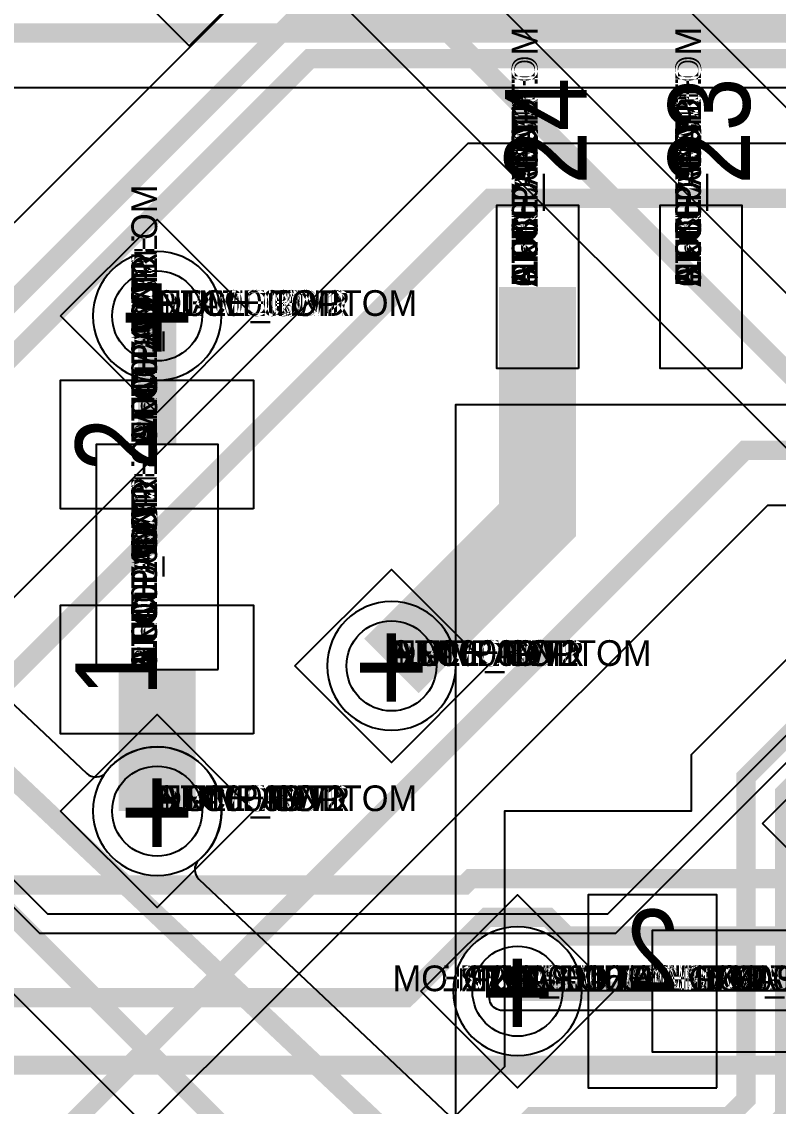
# Model space of a CAD drawing. Extents: x 0 to 323, y 0 to 320.
# Drawn here: x 27.9 to 33.78, y 62.66 to 71.09 of the extents above; entities that cross this region are included whole.
import ezdxf
from ezdxf.enums import TextEntityAlignment as Align

# ---------------------------------------------------------------- set-up
doc = ezdxf.new("R2010")
doc.units = 0
doc.header["$MEASUREMENT"] = 0
doc.layers.get('0').update_dxf_attribs({"linetype": 'CONTINUOUS'})
for name, color, linetype in [('CDN_FIGURES', 7, 'CONTINUOUS'), ('ETCH_BOTTOM', 7, 'CONTINUOUS'), ('ETCH_GND', 3, 'CONTINUOUS'), ('ETCH_INT1', 4, 'CONTINUOUS'), ('ETCH_INT2', 5, 'CONTINUOUS'), ('ETCH_PWR', 6, 'CONTINUOUS'), ('ETCH_TOP', 2, 'CONTINUOUS'), ('MANUFACTURING_NCLEGEND-1-6', 8, 'CONTINUOUS'), ('PACKAGE_GEOMETRY_ASSEMBLY_TOP', 11, 'CONTINUOUS'), ('PACKAGE_GEOMETRY_PIN_NUMBER', 9, 'CONTINUOUS')]:
    doc.layers.add(name, color=color, linetype=linetype)

# ---------------------------------------------------------------- blocks, each defined once
blk = doc.blocks.new('FIGURE_DIAMOND')
at = {"layer": 'CDN_FIGURES'}
blk.add_lwpolyline([(-0.5, 0), (0, 0.5), (0.5, 0), (0, -0.5)], close=True, dxfattribs=at)
blk = doc.blocks.new('PAD_INFO')
for tag in ['SHAPE_TYPE', 'PAD_HEIGHT', 'PAD_LAYER', 'PAD_TYPE', 'PAD_WIDTH']:
    blk.add_attdef(tag, (0, 0), '', height=0.2)
at = {"flags": 2}
blk.add_attdef('CDN_TYPE', (0, 0), '', height=0.2, dxfattribs=at)
blk = doc.blocks.new('DRILL_INFO')
at = {"flags": 2}
blk.add_attdef('CDN_TYPE', (0, 0), '', height=0.2, dxfattribs=at)
for tag in ['FSHAPE', 'FCHAR', 'DRILL_HEIGHT', 'DIAMETER', 'PLATED', 'DRILL_WIDTH']:
    blk.add_attdef(tag, (0, 0), '', height=0.2)
blk = doc.blocks.new('VIA0700X0300')
at = {"layer": 'ETCH_BOTTOM'}
blk.add_circle((0, 0), 0.35, dxfattribs=at)
at = {"layer": 'ETCH_GND'}
blk.add_circle((0, 0), 0.35, dxfattribs=at)
at = {"layer": 'ETCH_INT1'}
blk.add_circle((0, 0), 0.35, dxfattribs=at)
at = {"layer": 'ETCH_INT2'}
blk.add_circle((0, 0), 0.35, dxfattribs=at)
at = {"layer": 'ETCH_PWR'}
blk.add_circle((0, 0), 0.35, dxfattribs=at)
at = {"layer": 'ETCH_TOP'}
blk.add_circle((0, 0), 0.35, dxfattribs=at)
ref = blk.add_blockref('PAD_INFO', (0, 0))
ref.add_attrib('PAD_LAYER', 'ETCH_TOP', (0, 0), dxfattribs={"height": 0.2})
ref.add_attrib('SHAPE_TYPE', 'NULL', (0, 0), dxfattribs={"height": 0.2})
ref.add_attrib('PAD_TYPE', 'ANTIPAD', (0, 0), dxfattribs={"height": 0.2})
ref.add_attrib('PAD_WIDTH', '0.000000', (0, 0), dxfattribs={"height": 0.2})
ref.add_attrib('PAD_HEIGHT', '0.000000', (0, 0), dxfattribs={"height": 0.2})
ref = blk.add_blockref('PAD_INFO', (0, 0))
ref.add_attrib('PAD_LAYER', 'ETCH_GND', (0, 0), dxfattribs={"height": 0.2})
ref.add_attrib('SHAPE_TYPE', 'NULL', (0, 0), dxfattribs={"height": 0.2})
ref.add_attrib('PAD_TYPE', 'ANTIPAD', (0, 0), dxfattribs={"height": 0.2})
ref.add_attrib('PAD_WIDTH', '0.000000', (0, 0), dxfattribs={"height": 0.2})
ref.add_attrib('PAD_HEIGHT', '0.000000', (0, 0), dxfattribs={"height": 0.2})
ref = blk.add_blockref('PAD_INFO', (0, 0))
ref.add_attrib('PAD_LAYER', 'ETCH_INT1', (0, 0), dxfattribs={"height": 0.2})
ref.add_attrib('SHAPE_TYPE', 'NULL', (0, 0), dxfattribs={"height": 0.2})
ref.add_attrib('PAD_TYPE', 'ANTIPAD', (0, 0), dxfattribs={"height": 0.2})
ref.add_attrib('PAD_WIDTH', '0.000000', (0, 0), dxfattribs={"height": 0.2})
ref.add_attrib('PAD_HEIGHT', '0.000000', (0, 0), dxfattribs={"height": 0.2})
ref = blk.add_blockref('PAD_INFO', (0, 0))
ref.add_attrib('PAD_LAYER', 'ETCH_INT2', (0, 0), dxfattribs={"height": 0.2})
ref.add_attrib('SHAPE_TYPE', 'NULL', (0, 0), dxfattribs={"height": 0.2})
ref.add_attrib('PAD_TYPE', 'ANTIPAD', (0, 0), dxfattribs={"height": 0.2})
ref.add_attrib('PAD_WIDTH', '0.000000', (0, 0), dxfattribs={"height": 0.2})
ref.add_attrib('PAD_HEIGHT', '0.000000', (0, 0), dxfattribs={"height": 0.2})
ref = blk.add_blockref('PAD_INFO', (0, 0))
ref.add_attrib('PAD_LAYER', 'ETCH_PWR', (0, 0), dxfattribs={"height": 0.2})
ref.add_attrib('SHAPE_TYPE', 'NULL', (0, 0), dxfattribs={"height": 0.2})
ref.add_attrib('PAD_TYPE', 'ANTIPAD', (0, 0), dxfattribs={"height": 0.2})
ref.add_attrib('PAD_WIDTH', '0.000000', (0, 0), dxfattribs={"height": 0.2})
ref.add_attrib('PAD_HEIGHT', '0.000000', (0, 0), dxfattribs={"height": 0.2})
ref = blk.add_blockref('PAD_INFO', (0, 0))
ref.add_attrib('PAD_LAYER', 'ETCH_BOTTOM', (0, 0), dxfattribs={"height": 0.2})
ref.add_attrib('SHAPE_TYPE', 'NULL', (0, 0), dxfattribs={"height": 0.2})
ref.add_attrib('PAD_TYPE', 'ANTIPAD', (0, 0), dxfattribs={"height": 0.2})
ref.add_attrib('PAD_WIDTH', '0.000000', (0, 0), dxfattribs={"height": 0.2})
ref.add_attrib('PAD_HEIGHT', '0.000000', (0, 0), dxfattribs={"height": 0.2})
ref = blk.add_blockref('PAD_INFO', (0, 0))
ref.add_attrib('PAD_LAYER', 'ETCH_TOP', (0, 0), dxfattribs={"height": 0.2})
ref.add_attrib('SHAPE_TYPE', 'NULL', (0, 0), dxfattribs={"height": 0.2})
ref.add_attrib('PAD_TYPE', 'THERMAL', (0, 0), dxfattribs={"height": 0.2})
ref.add_attrib('PAD_WIDTH', '0.000000', (0, 0), dxfattribs={"height": 0.2})
ref.add_attrib('PAD_HEIGHT', '0.000000', (0, 0), dxfattribs={"height": 0.2})
ref = blk.add_blockref('PAD_INFO', (0, 0))
ref.add_attrib('PAD_LAYER', 'ETCH_GND', (0, 0), dxfattribs={"height": 0.2})
ref.add_attrib('SHAPE_TYPE', 'NULL', (0, 0), dxfattribs={"height": 0.2})
ref.add_attrib('PAD_TYPE', 'THERMAL', (0, 0), dxfattribs={"height": 0.2})
ref.add_attrib('PAD_WIDTH', '0.000000', (0, 0), dxfattribs={"height": 0.2})
ref.add_attrib('PAD_HEIGHT', '0.000000', (0, 0), dxfattribs={"height": 0.2})
ref = blk.add_blockref('PAD_INFO', (0, 0))
ref.add_attrib('PAD_LAYER', 'ETCH_INT1', (0, 0), dxfattribs={"height": 0.2})
ref.add_attrib('SHAPE_TYPE', 'NULL', (0, 0), dxfattribs={"height": 0.2})
ref.add_attrib('PAD_TYPE', 'THERMAL', (0, 0), dxfattribs={"height": 0.2})
ref.add_attrib('PAD_WIDTH', '0.000000', (0, 0), dxfattribs={"height": 0.2})
ref.add_attrib('PAD_HEIGHT', '0.000000', (0, 0), dxfattribs={"height": 0.2})
ref = blk.add_blockref('PAD_INFO', (0, 0))
ref.add_attrib('PAD_LAYER', 'ETCH_INT2', (0, 0), dxfattribs={"height": 0.2})
ref.add_attrib('SHAPE_TYPE', 'NULL', (0, 0), dxfattribs={"height": 0.2})
ref.add_attrib('PAD_TYPE', 'THERMAL', (0, 0), dxfattribs={"height": 0.2})
ref.add_attrib('PAD_WIDTH', '0.000000', (0, 0), dxfattribs={"height": 0.2})
ref.add_attrib('PAD_HEIGHT', '0.000000', (0, 0), dxfattribs={"height": 0.2})
ref = blk.add_blockref('PAD_INFO', (0, 0))
ref.add_attrib('PAD_LAYER', 'ETCH_PWR', (0, 0), dxfattribs={"height": 0.2})
ref.add_attrib('SHAPE_TYPE', 'NULL', (0, 0), dxfattribs={"height": 0.2})
ref.add_attrib('PAD_TYPE', 'THERMAL', (0, 0), dxfattribs={"height": 0.2})
ref.add_attrib('PAD_WIDTH', '0.000000', (0, 0), dxfattribs={"height": 0.2})
ref.add_attrib('PAD_HEIGHT', '0.000000', (0, 0), dxfattribs={"height": 0.2})
ref = blk.add_blockref('PAD_INFO', (0, 0))
ref.add_attrib('PAD_LAYER', 'ETCH_BOTTOM', (0, 0), dxfattribs={"height": 0.2})
ref.add_attrib('SHAPE_TYPE', 'NULL', (0, 0), dxfattribs={"height": 0.2})
ref.add_attrib('PAD_TYPE', 'THERMAL', (0, 0), dxfattribs={"height": 0.2})
ref.add_attrib('PAD_WIDTH', '0.000000', (0, 0), dxfattribs={"height": 0.2})
ref.add_attrib('PAD_HEIGHT', '0.000000', (0, 0), dxfattribs={"height": 0.2})
ref = blk.add_blockref('PAD_INFO', (0, 0))
ref.add_attrib('PAD_LAYER', 'ETCH_TOP', (0, 0), dxfattribs={"height": 0.2})
ref.add_attrib('SHAPE_TYPE', 'CIRCLE', (0, 0), dxfattribs={"height": 0.2})
ref.add_attrib('PAD_TYPE', 'REGULAR', (0, 0), dxfattribs={"height": 0.2})
ref.add_attrib('PAD_WIDTH', '0.700000', (0, 0), dxfattribs={"height": 0.2})
ref.add_attrib('PAD_HEIGHT', '0.700000', (0, 0), dxfattribs={"height": 0.2})
ref = blk.add_blockref('PAD_INFO', (0, 0))
ref.add_attrib('PAD_LAYER', 'ETCH_GND', (0, 0), dxfattribs={"height": 0.2})
ref.add_attrib('SHAPE_TYPE', 'CIRCLE', (0, 0), dxfattribs={"height": 0.2})
ref.add_attrib('PAD_TYPE', 'REGULAR', (0, 0), dxfattribs={"height": 0.2})
ref.add_attrib('PAD_WIDTH', '0.700000', (0, 0), dxfattribs={"height": 0.2})
ref.add_attrib('PAD_HEIGHT', '0.700000', (0, 0), dxfattribs={"height": 0.2})
ref = blk.add_blockref('PAD_INFO', (0, 0))
ref.add_attrib('PAD_LAYER', 'ETCH_INT1', (0, 0), dxfattribs={"height": 0.2})
ref.add_attrib('SHAPE_TYPE', 'CIRCLE', (0, 0), dxfattribs={"height": 0.2})
ref.add_attrib('PAD_TYPE', 'REGULAR', (0, 0), dxfattribs={"height": 0.2})
ref.add_attrib('PAD_WIDTH', '0.700000', (0, 0), dxfattribs={"height": 0.2})
ref.add_attrib('PAD_HEIGHT', '0.700000', (0, 0), dxfattribs={"height": 0.2})
ref = blk.add_blockref('PAD_INFO', (0, 0))
ref.add_attrib('PAD_LAYER', 'ETCH_INT2', (0, 0), dxfattribs={"height": 0.2})
ref.add_attrib('SHAPE_TYPE', 'CIRCLE', (0, 0), dxfattribs={"height": 0.2})
ref.add_attrib('PAD_TYPE', 'REGULAR', (0, 0), dxfattribs={"height": 0.2})
ref.add_attrib('PAD_WIDTH', '0.700000', (0, 0), dxfattribs={"height": 0.2})
ref.add_attrib('PAD_HEIGHT', '0.700000', (0, 0), dxfattribs={"height": 0.2})
ref = blk.add_blockref('PAD_INFO', (0, 0))
ref.add_attrib('PAD_LAYER', 'ETCH_PWR', (0, 0), dxfattribs={"height": 0.2})
ref.add_attrib('SHAPE_TYPE', 'CIRCLE', (0, 0), dxfattribs={"height": 0.2})
ref.add_attrib('PAD_TYPE', 'REGULAR', (0, 0), dxfattribs={"height": 0.2})
ref.add_attrib('PAD_WIDTH', '0.700000', (0, 0), dxfattribs={"height": 0.2})
ref.add_attrib('PAD_HEIGHT', '0.700000', (0, 0), dxfattribs={"height": 0.2})
ref = blk.add_blockref('PAD_INFO', (0, 0))
ref.add_attrib('PAD_LAYER', 'ETCH_BOTTOM', (0, 0), dxfattribs={"height": 0.2})
ref.add_attrib('SHAPE_TYPE', 'CIRCLE', (0, 0), dxfattribs={"height": 0.2})
ref.add_attrib('PAD_TYPE', 'REGULAR', (0, 0), dxfattribs={"height": 0.2})
ref.add_attrib('PAD_WIDTH', '0.700000', (0, 0), dxfattribs={"height": 0.2})
ref.add_attrib('PAD_HEIGHT', '0.700000', (0, 0), dxfattribs={"height": 0.2})
ref = blk.add_blockref('DRILL_INFO', (0, 0))
ref.add_attrib('DIAMETER', '0.300000', (0, 0), dxfattribs={"height": 0.2})
ref.add_attrib('PLATED', 'PLATED', (0, 0), dxfattribs={"height": 0.2})
ref.add_attrib('FSHAPE', 'DIAMOND', (0, 0), dxfattribs={"height": 0.2})
ref.add_attrib('FCHAR', '+', (0, 0), dxfattribs={"height": 0.2})
ref.add_attrib('DRILL_WIDTH', '1.500000', (0, 0), dxfattribs={"height": 0.2})
ref.add_attrib('DRILL_HEIGHT', '1.500000', (0, 0), dxfattribs={"height": 0.2})
for tag in ['CDN_TYPE', 'PIN']:
    blk.add_attdef(tag, (0, 0), '', height=0.2)
at = {"flags": 2}
for tag in ['PSTKNAME', 'BBV']:
    blk.add_attdef(tag, (0, 0), '', height=0.2, dxfattribs=at)
blk = doc.blocks.new('SMD50_25')
at = {"layer": 'ETCH_TOP'}
blk.add_lwpolyline([(-0.635, -0.3175), (-0.635, 0.3175), (0.635, 0.3175), (0.635, -0.3175)], close=True, dxfattribs=at)
ref = blk.add_blockref('PAD_INFO', (0, 0))
ref.add_attrib('PAD_LAYER', 'ETCH_TOP', (0, 0), dxfattribs={"height": 0.2})
ref.add_attrib('SHAPE_TYPE', 'NULL', (0, 0), dxfattribs={"height": 0.2})
ref.add_attrib('PAD_TYPE', 'ANTIPAD', (0, 0), dxfattribs={"height": 0.2})
ref.add_attrib('PAD_WIDTH', '0.000000', (0, 0), dxfattribs={"height": 0.2})
ref.add_attrib('PAD_HEIGHT', '0.000000', (0, 0), dxfattribs={"height": 0.2})
ref = blk.add_blockref('PAD_INFO', (0, 0))
ref.add_attrib('PAD_LAYER', 'ETCH_GND', (0, 0), dxfattribs={"height": 0.2})
ref.add_attrib('SHAPE_TYPE', 'NULL', (0, 0), dxfattribs={"height": 0.2})
ref.add_attrib('PAD_TYPE', 'ANTIPAD', (0, 0), dxfattribs={"height": 0.2})
ref.add_attrib('PAD_WIDTH', '0.000000', (0, 0), dxfattribs={"height": 0.2})
ref.add_attrib('PAD_HEIGHT', '0.000000', (0, 0), dxfattribs={"height": 0.2})
ref = blk.add_blockref('PAD_INFO', (0, 0))
ref.add_attrib('PAD_LAYER', 'ETCH_INT1', (0, 0), dxfattribs={"height": 0.2})
ref.add_attrib('SHAPE_TYPE', 'NULL', (0, 0), dxfattribs={"height": 0.2})
ref.add_attrib('PAD_TYPE', 'ANTIPAD', (0, 0), dxfattribs={"height": 0.2})
ref.add_attrib('PAD_WIDTH', '0.000000', (0, 0), dxfattribs={"height": 0.2})
ref.add_attrib('PAD_HEIGHT', '0.000000', (0, 0), dxfattribs={"height": 0.2})
ref = blk.add_blockref('PAD_INFO', (0, 0))
ref.add_attrib('PAD_LAYER', 'ETCH_INT2', (0, 0), dxfattribs={"height": 0.2})
ref.add_attrib('SHAPE_TYPE', 'NULL', (0, 0), dxfattribs={"height": 0.2})
ref.add_attrib('PAD_TYPE', 'ANTIPAD', (0, 0), dxfattribs={"height": 0.2})
ref.add_attrib('PAD_WIDTH', '0.000000', (0, 0), dxfattribs={"height": 0.2})
ref.add_attrib('PAD_HEIGHT', '0.000000', (0, 0), dxfattribs={"height": 0.2})
ref = blk.add_blockref('PAD_INFO', (0, 0))
ref.add_attrib('PAD_LAYER', 'ETCH_PWR', (0, 0), dxfattribs={"height": 0.2})
ref.add_attrib('SHAPE_TYPE', 'NULL', (0, 0), dxfattribs={"height": 0.2})
ref.add_attrib('PAD_TYPE', 'ANTIPAD', (0, 0), dxfattribs={"height": 0.2})
ref.add_attrib('PAD_WIDTH', '0.000000', (0, 0), dxfattribs={"height": 0.2})
ref.add_attrib('PAD_HEIGHT', '0.000000', (0, 0), dxfattribs={"height": 0.2})
ref = blk.add_blockref('PAD_INFO', (0, 0))
ref.add_attrib('PAD_LAYER', 'ETCH_BOTTOM', (0, 0), dxfattribs={"height": 0.2})
ref.add_attrib('SHAPE_TYPE', 'NULL', (0, 0), dxfattribs={"height": 0.2})
ref.add_attrib('PAD_TYPE', 'ANTIPAD', (0, 0), dxfattribs={"height": 0.2})
ref.add_attrib('PAD_WIDTH', '0.000000', (0, 0), dxfattribs={"height": 0.2})
ref.add_attrib('PAD_HEIGHT', '0.000000', (0, 0), dxfattribs={"height": 0.2})
ref = blk.add_blockref('PAD_INFO', (0, 0))
ref.add_attrib('PAD_LAYER', 'ETCH_TOP', (0, 0), dxfattribs={"height": 0.2})
ref.add_attrib('SHAPE_TYPE', 'NULL', (0, 0), dxfattribs={"height": 0.2})
ref.add_attrib('PAD_TYPE', 'THERMAL', (0, 0), dxfattribs={"height": 0.2})
ref.add_attrib('PAD_WIDTH', '0.000000', (0, 0), dxfattribs={"height": 0.2})
ref.add_attrib('PAD_HEIGHT', '0.000000', (0, 0), dxfattribs={"height": 0.2})
ref = blk.add_blockref('PAD_INFO', (0, 0))
ref.add_attrib('PAD_LAYER', 'ETCH_GND', (0, 0), dxfattribs={"height": 0.2})
ref.add_attrib('SHAPE_TYPE', 'NULL', (0, 0), dxfattribs={"height": 0.2})
ref.add_attrib('PAD_TYPE', 'THERMAL', (0, 0), dxfattribs={"height": 0.2})
ref.add_attrib('PAD_WIDTH', '0.000000', (0, 0), dxfattribs={"height": 0.2})
ref.add_attrib('PAD_HEIGHT', '0.000000', (0, 0), dxfattribs={"height": 0.2})
ref = blk.add_blockref('PAD_INFO', (0, 0))
ref.add_attrib('PAD_LAYER', 'ETCH_INT1', (0, 0), dxfattribs={"height": 0.2})
ref.add_attrib('SHAPE_TYPE', 'NULL', (0, 0), dxfattribs={"height": 0.2})
ref.add_attrib('PAD_TYPE', 'THERMAL', (0, 0), dxfattribs={"height": 0.2})
ref.add_attrib('PAD_WIDTH', '0.000000', (0, 0), dxfattribs={"height": 0.2})
ref.add_attrib('PAD_HEIGHT', '0.000000', (0, 0), dxfattribs={"height": 0.2})
ref = blk.add_blockref('PAD_INFO', (0, 0))
ref.add_attrib('PAD_LAYER', 'ETCH_INT2', (0, 0), dxfattribs={"height": 0.2})
ref.add_attrib('SHAPE_TYPE', 'NULL', (0, 0), dxfattribs={"height": 0.2})
ref.add_attrib('PAD_TYPE', 'THERMAL', (0, 0), dxfattribs={"height": 0.2})
ref.add_attrib('PAD_WIDTH', '0.000000', (0, 0), dxfattribs={"height": 0.2})
ref.add_attrib('PAD_HEIGHT', '0.000000', (0, 0), dxfattribs={"height": 0.2})
ref = blk.add_blockref('PAD_INFO', (0, 0))
ref.add_attrib('PAD_LAYER', 'ETCH_PWR', (0, 0), dxfattribs={"height": 0.2})
ref.add_attrib('SHAPE_TYPE', 'NULL', (0, 0), dxfattribs={"height": 0.2})
ref.add_attrib('PAD_TYPE', 'THERMAL', (0, 0), dxfattribs={"height": 0.2})
ref.add_attrib('PAD_WIDTH', '0.000000', (0, 0), dxfattribs={"height": 0.2})
ref.add_attrib('PAD_HEIGHT', '0.000000', (0, 0), dxfattribs={"height": 0.2})
ref = blk.add_blockref('PAD_INFO', (0, 0))
ref.add_attrib('PAD_LAYER', 'ETCH_BOTTOM', (0, 0), dxfattribs={"height": 0.2})
ref.add_attrib('SHAPE_TYPE', 'NULL', (0, 0), dxfattribs={"height": 0.2})
ref.add_attrib('PAD_TYPE', 'THERMAL', (0, 0), dxfattribs={"height": 0.2})
ref.add_attrib('PAD_WIDTH', '0.000000', (0, 0), dxfattribs={"height": 0.2})
ref.add_attrib('PAD_HEIGHT', '0.000000', (0, 0), dxfattribs={"height": 0.2})
ref = blk.add_blockref('PAD_INFO', (0, 0))
ref.add_attrib('PAD_LAYER', 'ETCH_TOP', (0, 0), dxfattribs={"height": 0.2})
ref.add_attrib('SHAPE_TYPE', 'RECTANGLE', (0, 0), dxfattribs={"height": 0.2})
ref.add_attrib('PAD_TYPE', 'REGULAR', (0, 0), dxfattribs={"height": 0.2})
ref.add_attrib('PAD_WIDTH', '1.270000', (0, 0), dxfattribs={"height": 0.2})
ref.add_attrib('PAD_HEIGHT', '0.635000', (0, 0), dxfattribs={"height": 0.2})
ref = blk.add_blockref('PAD_INFO', (0, 0))
ref.add_attrib('PAD_LAYER', 'ETCH_GND', (0, 0), dxfattribs={"height": 0.2})
ref.add_attrib('SHAPE_TYPE', 'NULL', (0, 0), dxfattribs={"height": 0.2})
ref.add_attrib('PAD_TYPE', 'REGULAR', (0, 0), dxfattribs={"height": 0.2})
ref.add_attrib('PAD_WIDTH', '0.000000', (0, 0), dxfattribs={"height": 0.2})
ref.add_attrib('PAD_HEIGHT', '0.000000', (0, 0), dxfattribs={"height": 0.2})
ref = blk.add_blockref('PAD_INFO', (0, 0))
ref.add_attrib('PAD_LAYER', 'ETCH_INT1', (0, 0), dxfattribs={"height": 0.2})
ref.add_attrib('SHAPE_TYPE', 'NULL', (0, 0), dxfattribs={"height": 0.2})
ref.add_attrib('PAD_TYPE', 'REGULAR', (0, 0), dxfattribs={"height": 0.2})
ref.add_attrib('PAD_WIDTH', '0.000000', (0, 0), dxfattribs={"height": 0.2})
ref.add_attrib('PAD_HEIGHT', '0.000000', (0, 0), dxfattribs={"height": 0.2})
ref = blk.add_blockref('PAD_INFO', (0, 0))
ref.add_attrib('PAD_LAYER', 'ETCH_INT2', (0, 0), dxfattribs={"height": 0.2})
ref.add_attrib('SHAPE_TYPE', 'NULL', (0, 0), dxfattribs={"height": 0.2})
ref.add_attrib('PAD_TYPE', 'REGULAR', (0, 0), dxfattribs={"height": 0.2})
ref.add_attrib('PAD_WIDTH', '0.000000', (0, 0), dxfattribs={"height": 0.2})
ref.add_attrib('PAD_HEIGHT', '0.000000', (0, 0), dxfattribs={"height": 0.2})
ref = blk.add_blockref('PAD_INFO', (0, 0))
ref.add_attrib('PAD_LAYER', 'ETCH_PWR', (0, 0), dxfattribs={"height": 0.2})
ref.add_attrib('SHAPE_TYPE', 'NULL', (0, 0), dxfattribs={"height": 0.2})
ref.add_attrib('PAD_TYPE', 'REGULAR', (0, 0), dxfattribs={"height": 0.2})
ref.add_attrib('PAD_WIDTH', '0.000000', (0, 0), dxfattribs={"height": 0.2})
ref.add_attrib('PAD_HEIGHT', '0.000000', (0, 0), dxfattribs={"height": 0.2})
ref = blk.add_blockref('PAD_INFO', (0, 0))
ref.add_attrib('PAD_LAYER', 'ETCH_BOTTOM', (0, 0), dxfattribs={"height": 0.2})
ref.add_attrib('SHAPE_TYPE', 'NULL', (0, 0), dxfattribs={"height": 0.2})
ref.add_attrib('PAD_TYPE', 'REGULAR', (0, 0), dxfattribs={"height": 0.2})
ref.add_attrib('PAD_WIDTH', '0.000000', (0, 0), dxfattribs={"height": 0.2})
ref.add_attrib('PAD_HEIGHT', '0.000000', (0, 0), dxfattribs={"height": 0.2})
ref = blk.add_blockref('DRILL_INFO', (0, 0))
ref.add_attrib('DIAMETER', '0.000000', (0, 0), dxfattribs={"height": 0.2})
ref.add_attrib('PLATED', 'NON_PLATED', (0, 0), dxfattribs={"height": 0.2})
ref.add_attrib('FSHAPE', 'NULL', (0, 0), dxfattribs={"height": 0.2})
ref.add_attrib('DRILL_WIDTH', '0.000000', (0, 0), dxfattribs={"height": 0.2})
ref.add_attrib('DRILL_HEIGHT', '0.000000', (0, 0), dxfattribs={"height": 0.2})
for tag in ['CDN_TYPE', 'PIN']:
    blk.add_attdef(tag, (0, 0), '', height=0.2)
at = {"flags": 2}
for tag in ['PSTKNAME', 'BBV']:
    blk.add_attdef(tag, (0, 0), '', height=0.2, dxfattribs=at)
blk = doc.blocks.new('SOIC24W')
at = {"layer": 'PACKAGE_GEOMETRY_ASSEMBLY_TOP'}
blk.add_lwpolyline([(-3.8354, -7.62), (-3.8354, 7.62), (3.7846, 7.62), (3.7846, -7.62)], close=True, dxfattribs=at)
at = {"layer": 'ETCH_TOP'}
for p in [(4.699, 6.985), (4.699, 5.715)]:
    blk.add_blockref('SMD50_25', p, dxfattribs=at)
at = {"flags": 2}
for tag in ['SYMBOL_TYPE', 'CDN_TYPE', 'REFDES']:
    blk.add_attdef(tag, (0, 0), '', height=0.2, dxfattribs=at)
blk = doc.blocks.new('RC1000X1500TS')
at = {"layer": 'ETCH_TOP'}
blk.add_lwpolyline([(-0.5, -0.75), (-0.5, 0.75), (0.5, 0.75), (0.5, -0.75)], close=True, dxfattribs=at)
ref = blk.add_blockref('PAD_INFO', (0, 0))
ref.add_attrib('PAD_LAYER', 'ETCH_TOP', (0, 0), dxfattribs={"height": 0.2})
ref.add_attrib('SHAPE_TYPE', 'NULL', (0, 0), dxfattribs={"height": 0.2})
ref.add_attrib('PAD_TYPE', 'ANTIPAD', (0, 0), dxfattribs={"height": 0.2})
ref.add_attrib('PAD_WIDTH', '0.000000', (0, 0), dxfattribs={"height": 0.2})
ref.add_attrib('PAD_HEIGHT', '0.000000', (0, 0), dxfattribs={"height": 0.2})
ref = blk.add_blockref('PAD_INFO', (0, 0))
ref.add_attrib('PAD_LAYER', 'ETCH_GND', (0, 0), dxfattribs={"height": 0.2})
ref.add_attrib('SHAPE_TYPE', 'NULL', (0, 0), dxfattribs={"height": 0.2})
ref.add_attrib('PAD_TYPE', 'ANTIPAD', (0, 0), dxfattribs={"height": 0.2})
ref.add_attrib('PAD_WIDTH', '0.000000', (0, 0), dxfattribs={"height": 0.2})
ref.add_attrib('PAD_HEIGHT', '0.000000', (0, 0), dxfattribs={"height": 0.2})
ref = blk.add_blockref('PAD_INFO', (0, 0))
ref.add_attrib('PAD_LAYER', 'ETCH_INT1', (0, 0), dxfattribs={"height": 0.2})
ref.add_attrib('SHAPE_TYPE', 'NULL', (0, 0), dxfattribs={"height": 0.2})
ref.add_attrib('PAD_TYPE', 'ANTIPAD', (0, 0), dxfattribs={"height": 0.2})
ref.add_attrib('PAD_WIDTH', '0.000000', (0, 0), dxfattribs={"height": 0.2})
ref.add_attrib('PAD_HEIGHT', '0.000000', (0, 0), dxfattribs={"height": 0.2})
ref = blk.add_blockref('PAD_INFO', (0, 0))
ref.add_attrib('PAD_LAYER', 'ETCH_INT2', (0, 0), dxfattribs={"height": 0.2})
ref.add_attrib('SHAPE_TYPE', 'NULL', (0, 0), dxfattribs={"height": 0.2})
ref.add_attrib('PAD_TYPE', 'ANTIPAD', (0, 0), dxfattribs={"height": 0.2})
ref.add_attrib('PAD_WIDTH', '0.000000', (0, 0), dxfattribs={"height": 0.2})
ref.add_attrib('PAD_HEIGHT', '0.000000', (0, 0), dxfattribs={"height": 0.2})
ref = blk.add_blockref('PAD_INFO', (0, 0))
ref.add_attrib('PAD_LAYER', 'ETCH_PWR', (0, 0), dxfattribs={"height": 0.2})
ref.add_attrib('SHAPE_TYPE', 'NULL', (0, 0), dxfattribs={"height": 0.2})
ref.add_attrib('PAD_TYPE', 'ANTIPAD', (0, 0), dxfattribs={"height": 0.2})
ref.add_attrib('PAD_WIDTH', '0.000000', (0, 0), dxfattribs={"height": 0.2})
ref.add_attrib('PAD_HEIGHT', '0.000000', (0, 0), dxfattribs={"height": 0.2})
ref = blk.add_blockref('PAD_INFO', (0, 0))
ref.add_attrib('PAD_LAYER', 'ETCH_BOTTOM', (0, 0), dxfattribs={"height": 0.2})
ref.add_attrib('SHAPE_TYPE', 'NULL', (0, 0), dxfattribs={"height": 0.2})
ref.add_attrib('PAD_TYPE', 'ANTIPAD', (0, 0), dxfattribs={"height": 0.2})
ref.add_attrib('PAD_WIDTH', '0.000000', (0, 0), dxfattribs={"height": 0.2})
ref.add_attrib('PAD_HEIGHT', '0.000000', (0, 0), dxfattribs={"height": 0.2})
ref = blk.add_blockref('PAD_INFO', (0, 0))
ref.add_attrib('PAD_LAYER', 'ETCH_TOP', (0, 0), dxfattribs={"height": 0.2})
ref.add_attrib('SHAPE_TYPE', 'NULL', (0, 0), dxfattribs={"height": 0.2})
ref.add_attrib('PAD_TYPE', 'THERMAL', (0, 0), dxfattribs={"height": 0.2})
ref.add_attrib('PAD_WIDTH', '0.000000', (0, 0), dxfattribs={"height": 0.2})
ref.add_attrib('PAD_HEIGHT', '0.000000', (0, 0), dxfattribs={"height": 0.2})
ref = blk.add_blockref('PAD_INFO', (0, 0))
ref.add_attrib('PAD_LAYER', 'ETCH_GND', (0, 0), dxfattribs={"height": 0.2})
ref.add_attrib('SHAPE_TYPE', 'NULL', (0, 0), dxfattribs={"height": 0.2})
ref.add_attrib('PAD_TYPE', 'THERMAL', (0, 0), dxfattribs={"height": 0.2})
ref.add_attrib('PAD_WIDTH', '0.000000', (0, 0), dxfattribs={"height": 0.2})
ref.add_attrib('PAD_HEIGHT', '0.000000', (0, 0), dxfattribs={"height": 0.2})
ref = blk.add_blockref('PAD_INFO', (0, 0))
ref.add_attrib('PAD_LAYER', 'ETCH_INT1', (0, 0), dxfattribs={"height": 0.2})
ref.add_attrib('SHAPE_TYPE', 'NULL', (0, 0), dxfattribs={"height": 0.2})
ref.add_attrib('PAD_TYPE', 'THERMAL', (0, 0), dxfattribs={"height": 0.2})
ref.add_attrib('PAD_WIDTH', '0.000000', (0, 0), dxfattribs={"height": 0.2})
ref.add_attrib('PAD_HEIGHT', '0.000000', (0, 0), dxfattribs={"height": 0.2})
ref = blk.add_blockref('PAD_INFO', (0, 0))
ref.add_attrib('PAD_LAYER', 'ETCH_INT2', (0, 0), dxfattribs={"height": 0.2})
ref.add_attrib('SHAPE_TYPE', 'NULL', (0, 0), dxfattribs={"height": 0.2})
ref.add_attrib('PAD_TYPE', 'THERMAL', (0, 0), dxfattribs={"height": 0.2})
ref.add_attrib('PAD_WIDTH', '0.000000', (0, 0), dxfattribs={"height": 0.2})
ref.add_attrib('PAD_HEIGHT', '0.000000', (0, 0), dxfattribs={"height": 0.2})
ref = blk.add_blockref('PAD_INFO', (0, 0))
ref.add_attrib('PAD_LAYER', 'ETCH_PWR', (0, 0), dxfattribs={"height": 0.2})
ref.add_attrib('SHAPE_TYPE', 'NULL', (0, 0), dxfattribs={"height": 0.2})
ref.add_attrib('PAD_TYPE', 'THERMAL', (0, 0), dxfattribs={"height": 0.2})
ref.add_attrib('PAD_WIDTH', '0.000000', (0, 0), dxfattribs={"height": 0.2})
ref.add_attrib('PAD_HEIGHT', '0.000000', (0, 0), dxfattribs={"height": 0.2})
ref = blk.add_blockref('PAD_INFO', (0, 0))
ref.add_attrib('PAD_LAYER', 'ETCH_BOTTOM', (0, 0), dxfattribs={"height": 0.2})
ref.add_attrib('SHAPE_TYPE', 'NULL', (0, 0), dxfattribs={"height": 0.2})
ref.add_attrib('PAD_TYPE', 'THERMAL', (0, 0), dxfattribs={"height": 0.2})
ref.add_attrib('PAD_WIDTH', '0.000000', (0, 0), dxfattribs={"height": 0.2})
ref.add_attrib('PAD_HEIGHT', '0.000000', (0, 0), dxfattribs={"height": 0.2})
ref = blk.add_blockref('PAD_INFO', (0, 0))
ref.add_attrib('PAD_LAYER', 'ETCH_GND', (0, 0), dxfattribs={"height": 0.2})
ref.add_attrib('SHAPE_TYPE', 'NULL', (0, 0), dxfattribs={"height": 0.2})
ref.add_attrib('PAD_TYPE', 'REGULAR', (0, 0), dxfattribs={"height": 0.2})
ref.add_attrib('PAD_WIDTH', '0.000000', (0, 0), dxfattribs={"height": 0.2})
ref.add_attrib('PAD_HEIGHT', '0.000000', (0, 0), dxfattribs={"height": 0.2})
ref = blk.add_blockref('PAD_INFO', (0, 0))
ref.add_attrib('PAD_LAYER', 'ETCH_INT1', (0, 0), dxfattribs={"height": 0.2})
ref.add_attrib('SHAPE_TYPE', 'NULL', (0, 0), dxfattribs={"height": 0.2})
ref.add_attrib('PAD_TYPE', 'REGULAR', (0, 0), dxfattribs={"height": 0.2})
ref.add_attrib('PAD_WIDTH', '0.000000', (0, 0), dxfattribs={"height": 0.2})
ref.add_attrib('PAD_HEIGHT', '0.000000', (0, 0), dxfattribs={"height": 0.2})
ref = blk.add_blockref('PAD_INFO', (0, 0))
ref.add_attrib('PAD_LAYER', 'ETCH_INT2', (0, 0), dxfattribs={"height": 0.2})
ref.add_attrib('SHAPE_TYPE', 'NULL', (0, 0), dxfattribs={"height": 0.2})
ref.add_attrib('PAD_TYPE', 'REGULAR', (0, 0), dxfattribs={"height": 0.2})
ref.add_attrib('PAD_WIDTH', '0.000000', (0, 0), dxfattribs={"height": 0.2})
ref.add_attrib('PAD_HEIGHT', '0.000000', (0, 0), dxfattribs={"height": 0.2})
ref = blk.add_blockref('PAD_INFO', (0, 0))
ref.add_attrib('PAD_LAYER', 'ETCH_PWR', (0, 0), dxfattribs={"height": 0.2})
ref.add_attrib('SHAPE_TYPE', 'NULL', (0, 0), dxfattribs={"height": 0.2})
ref.add_attrib('PAD_TYPE', 'REGULAR', (0, 0), dxfattribs={"height": 0.2})
ref.add_attrib('PAD_WIDTH', '0.000000', (0, 0), dxfattribs={"height": 0.2})
ref.add_attrib('PAD_HEIGHT', '0.000000', (0, 0), dxfattribs={"height": 0.2})
ref = blk.add_blockref('PAD_INFO', (0, 0))
ref.add_attrib('PAD_LAYER', 'ETCH_BOTTOM', (0, 0), dxfattribs={"height": 0.2})
ref.add_attrib('SHAPE_TYPE', 'NULL', (0, 0), dxfattribs={"height": 0.2})
ref.add_attrib('PAD_TYPE', 'REGULAR', (0, 0), dxfattribs={"height": 0.2})
ref.add_attrib('PAD_WIDTH', '0.000000', (0, 0), dxfattribs={"height": 0.2})
ref.add_attrib('PAD_HEIGHT', '0.000000', (0, 0), dxfattribs={"height": 0.2})
ref = blk.add_blockref('DRILL_INFO', (0, 0))
ref.add_attrib('DIAMETER', '0.000000', (0, 0), dxfattribs={"height": 0.2})
ref.add_attrib('PLATED', 'PLATED', (0, 0), dxfattribs={"height": 0.2})
ref.add_attrib('FSHAPE', 'NULL', (0, 0), dxfattribs={"height": 0.2})
ref.add_attrib('DRILL_WIDTH', '0.000000', (0, 0), dxfattribs={"height": 0.2})
ref.add_attrib('DRILL_HEIGHT', '0.000000', (0, 0), dxfattribs={"height": 0.2})
ref = blk.add_blockref('PAD_INFO', (0, 0))
ref.add_attrib('PAD_LAYER', 'ETCH_TOP', (0, 0), dxfattribs={"height": 0.2})
ref.add_attrib('SHAPE_TYPE', 'RECTANGLE', (0, 0), dxfattribs={"height": 0.2})
ref.add_attrib('PAD_TYPE', 'REGULAR', (0, 0), dxfattribs={"height": 0.2})
ref.add_attrib('PAD_WIDTH', '1.000000', (0, 0), dxfattribs={"height": 0.2})
ref.add_attrib('PAD_HEIGHT', '1.500000', (0, 0), dxfattribs={"height": 0.2})
for tag in ['CDN_TYPE', 'PIN']:
    blk.add_attdef(tag, (0, 0), '', height=0.2)
at = {"flags": 2}
for tag in ['PSTKNAME', 'BBV']:
    blk.add_attdef(tag, (0, 0), '', height=0.2, dxfattribs=at)
blk = doc.blocks.new('F56')
at = {"layer": 'PACKAGE_GEOMETRY_ASSEMBLY_TOP'}
blk.add_lwpolyline([(0, -0.475), (1.75, -0.475), (1.75, 0.475), (0, 0.475)], close=True, dxfattribs=at)
at = {"layer": 'ETCH_TOP'}
ref = blk.add_blockref('RC1000X1500TS', (0, 0), dxfattribs=at)
ref.add_attrib('CDN_TYPE', 'PIN', (0, 0), dxfattribs={"height": 0.2})
ref.add_attrib('PIN', '1', (0, 0), dxfattribs={"height": 0.2})
ref = blk.add_blockref('RC1000X1500TS', (1.75, 0), dxfattribs=at)
ref.add_attrib('CDN_TYPE', 'PIN', (0, 0), dxfattribs={"height": 0.2})
ref.add_attrib('PIN', '2', (0, 0), dxfattribs={"height": 0.2})
at = {"flags": 2}
for tag in ['SYMBOL_TYPE', 'CDN_TYPE', 'REFDES']:
    blk.add_attdef(tag, (0, 0), '', height=0.2, dxfattribs=at)

msp = doc.modelspace()

# ---------------------------------------------------------------- linework, layer by layer
at = {"layer": 'ETCH_BOTTOM'}
for points, format in [([(86.7, 52.45, 0.15, 0.15, 0), (85.6209, 53.529, 0.15, 0.15, 0), (81.029, 53.529, 0.15, 0.15, 0), (78.879, 51.379, 0.15, 0.15, 0), (58.071, 51.379, 0.15, 0.15, 0), (57.25, 52.2, 0.15, 0.15, 0), (56.3868, 52.2, 0.15, 0.15, 0), (55.6, 52.9868, 0.15, 0.15, 0), (55.6, 58.1456, 0.15, 0.15, 0), (46.4556, 67.29, 0.15, 0.15, 0), (46.2078, 67.29, 0.15, 0.15, 0), (45.871, 67.6268, 0.15, 0.15, 0), (45.871, 68.6791, 0.15, 0.15, 0), (43.87, 70.6802, 0.15, 0.15, 0), (43.4322, 71.118, 0.15, 0.15, 0), (37.118, 71.118, 0.15, 0.15, 0), (37, 71, 0.15, 0.15, 0), (25.4367, 71, 0.15, 0.15, 0), (23.0307, 68.594, 0.15, 0.15, 0), (22.056, 68.594, 0.15, 0.15, 0)], "xyseb"), ([(39.485, 70.543, 0.15, 0.15, 0), (39.485, 70.015, 0.15, 0.15, 0), (39.185, 69.715, 0.15, 0.15, 0), (31.5393, 69.715, 0.15, 0.15, 0), (24.4493, 62.625, 0.15, 0.15, 0), (19.0697, 62.625, 0.15, 0.15, 0), (6.5, 50.0553, 0.15, 0.15, 0), (6.5, 50, 0.15, 0.15, 0)], "xyseb"), ([(43.295, 70.442, 0.15, 0.15, 0), (43.295, 69.655, 0.15, 0.15, 0), (42.325, 68.685, 0.15, 0.15, 0), (42.325, 68.0875, 0.15, 0.15, 0), (41.63, 67.3925, 0.15, 0.15, 0), (41.63, 66.7954, 0.15, 0.15, 0), (41.1176, 66.283, 0.15, 0.15, 0), (40.5205, 66.283, 0.15, 0.15, 0), (39.7782, 65.5407, 0.15, 0.15, 0), (34.2775, 65.5407, 0.15, 0.15, 0), (33.825, 65.0882, 0.15, 0.15, 0), (33.825, 62.5825, 0.15, 0.15, 0), (33.5175, 62.275, 0.15, 0.15, 0), (31.9875, 62.275, 0.15, 0.15, 0), (28.4, 58.6875, 0.15, 0.15, 0), (28.4, 50.05, 0.15, 0.15, 0), (21.9, 43.55, 0.15, 0.15, 0)], "xyseb"), ([(42.025, 70.215, 0.15, 0.15, 0), (42.025, 68.2118, 0.15, 0.15, 0), (41.33, 67.5168, 0.15, 0.15, 0), (41.33, 66.9197, 0.15, 0.15, 0), (40.9933, 66.583, 0.15, 0.15, 0), (40.3962, 66.583, 0.15, 0.15, 0), (39.6539, 65.8407, 0.15, 0.15, 0), (34.1532, 65.8407, 0.15, 0.15, 0), (33.525, 65.2125, 0.15, 0.15, 0), (33.525, 62.7068, 0.15, 0.15, 0), (33.3932, 62.575, 0.15, 0.15, 0), (31.8632, 62.575, 0.15, 0.15, 0), (16.3894, 47.1012, 0.15, 0.15, 0), (11.5902, 47.1012, 0.15, 0.15, 0), (9.0502, 44.5612, 0.15, 0.15, 0), (9.0502, 44.3502, 0.15, 0.15, 0), (6.65, 41.95, 0.15, 0.15, 0)], "xyseb"), ([(40.755, 67.789, 0.15, 0.15, 0), (40.721, 67.755, 0.15, 0.15, 0), (33.5182, 67.755, 0.15, 0.15, 0), (27.6882, 61.925, 0.15, 0.15, 0), (18.794, 61.925, 0.15, 0.15, 0), (7.6752, 50.8062, 0.15, 0.15, 0), (7.6752, 48.6252, 0.15, 0.15, 0), (5.2, 46.15, 0.15, 0.15, 0)], "xyseb"), ([(27.8643, 61.4999), (33.6943, 67.3299), (40.3681, 67.3299), (40.382, 67.3189, 0.208912), (40.8465, 67.1959), (40.8503, 67.1965), (40.9049, 67.1965), (40.9049, 67.0958), (40.8172, 67.0081), (40.2201, 67.0081), (39.4778, 66.2658), (33.9771, 66.2658), (33.0999, 65.3886), (33.0999, 64.9501), (31.6499, 64.9501), (31.6499, 62.9629), (16.2133, 47.5263)], "xyb"), ([(32.8, 63.55, 0.15, 0.15, 0), (31.75, 63.55, 0.15, 0.15, 0)], "xyseb")]:
    msp.add_lwpolyline(points, format=format, dxfattribs=at)
msp.add_lwpolyline([(26.3982, 65.1751, -0.668179), (26.2251, 65.2468), (26.2251, 67.926), (26.2387, 67.9406, 1.246479), (25.2292, 68.5352), (25.2178, 68.5001), (24.1822, 68.5001), (24.1708, 68.5352, 0.136081), (23.9939, 68.8027, -0.434592), (23.9888, 68.9509), (25.6128, 70.5749), (37.1761, 70.5749), (37.2941, 70.6929), (38.7852, 70.6929, -0.434609), (38.8863, 70.5845, 0.129079), (38.9432, 70.2851, -0.551197), (38.8516, 70.1401), (31.3632, 70.1401)], format="xyb", close=True, dxfattribs=at)
at = {"layer": 'ETCH_GND'}
for points in [[(31.2711, 66.079, 1), (30.2709, 66.079, 1)], [(29.4501, 64.95, 1), (28.4499, 64.95, 1)]]:
    msp.add_lwpolyline(points, format="xyb", close=True, dxfattribs=at)
at = {"layer": 'ETCH_INT1'}
for points in [[(36.8, 82.9492), (36.8, 72.4995, -0.438438), (36.6904, 72.3985, 1.084322), (36.6904, 71.4015, -0.438438), (36.8, 71.3005), (36.8, 68.5), (32.45, 64.15), (28.1, 64.15), (27.25, 65), (27.25, 75.9355, -0.513691), (27.384, 76.0315, 1.396248), (27.384, 76.9785, -0.513691), (27.25, 77.0745), (27.25, 78.4066, -0.462913), (27.368, 78.5067, 1.180185)], [(36.9501, 82.6502), (36.9501, 72.4205), (36.9735, 72.4055, -0.547284), (36.9735, 71.3945), (36.9501, 71.3795), (36.9501, 68.4378), (32.5122, 63.9999), (28.0378, 63.9999), (27.0999, 64.9378), (27.0999, 76.1021), (27.0878, 76.1163, -0.367635), (27.0878, 76.8937), (27.0999, 76.9079), (27.0999, 78.512)]]:
    msp.add_lwpolyline(points, format="xyb", dxfattribs=at)
msp.add_lwpolyline([(29.4501, 68.8, 1), (28.4499, 68.8, 1)], format="xyb", close=True, dxfattribs=at)
at = {"layer": 'ETCH_INT2'}
for points, format in [([(23.4, 92.7, 0.15, 0.15, 0), (23.4, 84.1633, 0.15, 0.15, 0), (23.325, 84.0883, 0.15, 0.15, 0), (23.325, 81.5383, 0.15, 0.15, 0), (43.87, 60.9933, 0.15, 0.15, 0), (43.87, 59.9169, 0.15, 0.15, 0), (45.875, 57.9118, 0.15, 0.15, 0), (51.8642, 51.9226, 0.15, 0.15, 0), (53.0393, 51.9226, 0.15, 0.15, 0), (53.5829, 51.379, 0.15, 0.15, 0), (58.9382, 51.379, 0.15, 0.15, 0), (59.275, 51.7158, 0.15, 0.15, 0), (59.275, 54.475, 0.15, 0.15, 0), (59.7, 54.9, 0.15, 0.15, 0)], "xyseb"), ([(59.85, 53.35, 0.15, 0.15, 0), (59.85, 51.8665, 0.15, 0.15, 0), (59.0625, 51.079, 0.15, 0.15, 0), (53.4586, 51.079, 0.15, 0.15, 0), (53.3126, 51.225, 0.15, 0.15, 0), (50.925, 51.225, 0.15, 0.15, 0), (49.0726, 53.0774, 0.15, 0.15, 0), (44.8599, 57.29, 0.15, 0.15, 0), (44.3268, 57.29, 0.15, 0.15, 0), (43.99, 57.6268, 0.15, 0.15, 0), (41.33, 60.2869, 0.15, 0.15, 0), (41.33, 60.8832, 0.15, 0.15, 0), (40.9932, 61.22, 0.15, 0.15, 0), (25.4711, 76.742, 0.15, 0.15, 0), (24.6448, 76.742, 0.15, 0.15, 0), (24.308, 77.0788, 0.15, 0.15, 0), (22.8, 78.5869, 0.15, 0.15, 0), (22.8, 90.95, 0.15, 0.15, 0)], "xyseb"), ([(25.8215, 67.6817), (28.4038, 65.2432, 0.424692), (28.5495, 65.25, -1.121485), (29.272, 64.567, 0.423227), (29.274, 64.4214), (40.8319, 53.507), (42.9888, 51.3501), (49.9539, 51.3501, 0.668179), (50.0256, 51.5232), (44.6838, 56.8649), (44.1507, 56.8649), (40.9049, 60.1108), (40.9049, 60.1539), (40.8495, 60.1539), (40.845, 60.1531, -0.767323), (40.4311, 61.026, 0.437934), (40.4371, 61.1749), (40.1424, 61.4696, 0.588107), (39.9719, 61.421, -1.797474), (39.371, 62.0219, 0.588107), (39.4196, 62.1924), (25.295, 76.3169)], "xyb"), ([(22.869, 69.731, 0.15, 0.15, 0), (23.0322, 69.731, 0.15, 0.15, 0), (40.5356, 53.2021, 0.15, 0.15, 0), (42.8127, 50.925, 0.15, 0.15, 0), (53.1883, 50.925, 0.15, 0.15, 0), (53.3633, 50.75, 0.15, 0.15, 0), (56.3632, 50.75, 0.15, 0.15, 0), (58.75, 48.3632, 0.15, 0.15, 0), (58.75, 34.2369, 0.15, 0.15, 0), (64.675, 28.3118, 0.15, 0.15, 0), (65.3685, 27.6183, 0.15, 0.15, 0), (65.7816, 27.6183, 0.15, 0.15, 0), (78.2, 15.2, 0.15, 0.15, 0)], "xyseb"), ([(52.95, 50.35, 0.15, 0.15, 0), (41.6133, 50.35, 0.15, 0.15, 0), (25.1383, 66.825, 0.15, 0.15, 0), (24.3116, 66.825, 0.15, 0.15, 0), (23.3617, 67.775, 0.15, 0.15, 0), (23.025, 68.1117, 0.15, 0.15, 0), (23.025, 68.4382, 0.15, 0.15, 0), (22.2942, 69.169, 0.15, 0.15, 0), (21.8177, 69.169, 0.15, 0.15, 0), (21.2687, 68.62, 0.15, 0.15, 0), (20.43, 68.62, 0.15, 0.15, 0)], "xyseb")]:
    msp.add_lwpolyline(points, format=format, dxfattribs=at)
for points in [[(41.5271, 61.5221, -0.63475), (41.3545, 61.4599), (25.6472, 77.1671), (24.8209, 77.1671), (23.2251, 78.763), (23.2251, 80.7922, -0.668179), (23.3982, 80.8639), (27.2271, 77.035, -0.438125), (27.2211, 76.886, 1.08428), (27.926, 76.1811, -0.438125), (28.075, 76.1871), (31.6608, 72.6013, -0.574428), (31.6162, 72.4319, 1.714131), (32.2319, 71.8162, -0.574428), (32.4013, 71.8608), (42.1142, 62.1479, -0.678938), (42.0395, 61.9749, 0.395209), (41.5271, 61.5221)], [(31.2711, 66.079, 1), (30.2709, 66.079, 1)]]:
    msp.add_lwpolyline(points, format="xyb", close=True, dxfattribs=at)
msp.add_lwpolyline([(25.43, 65.9321), (41.4372, 49.9249), (52.6862, 49.9249)], dxfattribs=at)
at = {"layer": 'ETCH_PWR'}
for points in [[(29.4501, 68.8, 1), (28.4499, 68.8, 1)], [(31.2711, 66.079, 1), (30.2709, 66.079, 1)], [(29.4501, 64.95, 1), (28.4499, 64.95, 1)], [(32.2501, 63.55, 1), (31.2499, 63.55, 1)]]:
    msp.add_lwpolyline(points, format="xyb", close=True, dxfattribs=at)
at = {"layer": 'ETCH_TOP'}
for points, format in [([(4.3, 79.6, 0.15, 0.15, 0), (4.3, 79.35, 0.15, 0.15, 0), (2.625, 77.675, 0.15, 0.15, 0), (2.625, 72.6618, 0.15, 0.15, 0), (11.7618, 63.525, 0.15, 0.15, 0), (20.8493, 63.525, 0.15, 0.15, 0), (22.9993, 65.675, 0.15, 0.15, 0), (25.1382, 65.675, 0.15, 0.15, 0), (26.95, 67.4868, 0.15, 0.15, 0), (26.95, 67.6132, 0.15, 0.15, 0), (30.1368, 70.8, 0.15, 0.15, 0), (38.9287, 70.8, 0.15, 0.15, 0), (39.2467, 71.118, 0.15, 0.15, 0), (39.7233, 71.118, 0.15, 0.15, 0), (40.0413, 70.8, 0.15, 0.15, 0), (41.1867, 70.8, 0.15, 0.15, 0), (41.7867, 71.4, 0.15, 0.15, 0), (45.7243, 71.4, 0.15, 0.15, 0), (49.0243, 74.7, 0.15, 0.15, 0), (57.1, 74.7, 0.15, 0.15, 0), (57.65, 74.15, 0.15, 0.15, 0)], "xyseb"), ([(58.678, 67.704, 0.15, 0.15, 0), (58.65, 67.732, 0.15, 0.15, 0), (58.65, 68.85, 0.15, 0.15, 0), (59.675, 69.875, 0.15, 0.15, 0), (59.675, 74.3882, 0.15, 0.15, 0), (58.9882, 75.075, 0.15, 0.15, 0), (48.975, 75.075, 0.15, 0.15, 0), (45.6, 71.7, 0.15, 0.15, 0), (41.6624, 71.7, 0.15, 0.15, 0), (41.0624, 71.1, 0.15, 0.15, 0), (40.1656, 71.1, 0.15, 0.15, 0), (39.8476, 71.418, 0.15, 0.15, 0), (39.1224, 71.418, 0.15, 0.15, 0), (38.8044, 71.1, 0.15, 0.15, 0), (30.0125, 71.1, 0.15, 0.15, 0), (26.1625, 67.25, 0.15, 0.15, 0), (24.15, 67.25, 0.15, 0.15, 0), (20.725, 63.825, 0.15, 0.15, 0), (18.0138, 63.825, 0.15, 0.15, 0), (13.113, 68.7258, 0.15, 0.15, 0), (13.113, 69.763, 0.15, 0.15, 0)], "xyseb"), ([(27.7999, 71.5499), (29.6164, 71.5499, -0.668179), (29.6881, 71.3768), (25.9864, 67.6751)], "xyb"), ([(31.906, 69.026, 0.6, 0.6, 0), (31.906, 67.214, 0.6, 0.6, 0), (30.771, 66.079, 0.6, 0.6, 0)], "xyseb"), ([(35.716, 69.026, 0.15, 0.15, 0), (35.675, 68.985, 0.15, 0.15, 0), (35.675, 65.3118, 0.15, 0.15, 0), (34.6432, 64.28, 0.15, 0.15, 0), (34.1668, 64.28, 0.15, 0.15, 0), (34.0218, 64.425, 0.15, 0.15, 0), (31.3874, 64.425, 0.15, 0.15, 0), (31.3374, 64.375, 0.15, 0.15, 0), (24.4383, 64.375, 0.15, 0.15, 0), (24.0883, 64.725, 0.15, 0.15, 0), (22.4736, 64.725, 0.15, 0.15, 0), (13.3486, 55.6, 0.15, 0.15, 0), (6.65, 55.6, 0.15, 0.15, 0), (6.65, 53.7, 0.15, 0.15, 0)], "xyseb"), ([(36.986, 69.026, 0.15, 0.15, 0), (36.945, 68.985, 0.15, 0.15, 0), (36.945, 64.695, 0.15, 0.15, 0), (36.23, 63.98, 0.15, 0.15, 0), (32.1333, 63.98, 0.15, 0.15, 0), (31.9883, 64.125, 0.15, 0.15, 0), (31.5117, 64.125, 0.15, 0.15, 0), (30.8867, 63.5, 0.15, 0.15, 0), (21.96, 63.5, 0.15, 0.15, 0), (11.96, 53.5, 0.15, 0.15, 0)], "xyseb"), ([(38.256, 69.026, 0.15, 0.15, 0), (38.215, 68.985, 0.15, 0.15, 0), (38.215, 64.715, 0.15, 0.15, 0), (36.475, 62.975, 0.15, 0.15, 0), (22.1618, 62.975, 0.15, 0.15, 0), (20.075, 60.8882, 0.15, 0.15, 0), (20.075, 51.375, 0.15, 0.15, 0), (20.55, 50.9, 0.15, 0.15, 0)], "xyseb"), ([(28.95, 67.8, 0.3, 0.3, 0), (28.95, 68.8, 0.3, 0.3, 0)], "xyseb"), ([(28.95, 66.05, 0.6, 0.6, 0), (28.95, 64.95, 0.6, 0.6, 0)], "xyseb")]:
    msp.add_lwpolyline(points, format=format, dxfattribs=at)
msp.add_lwpolyline([(31.6328, 63.4001, -0.668179), (31.5611, 63.5732), (31.6878, 63.6999), (31.8122, 63.6999), (31.9572, 63.5549), (36.2897, 63.5549), (36.3165, 63.4902), (36.2563, 63.4001)], format="xyb", close=True, dxfattribs=at)

# ---------------------------------------------------------------- block references
at = {"rotation": 90}
for name, p in [('SOIC24W', (38.891, 64.327)), ('F56', (28.95, 66.05))]:
    msp.add_blockref(name, p, dxfattribs=at)
at = {"xscale": -1}
msp.add_blockref('F56', (34.55, 63.55), dxfattribs=at)
at = {"layer": 'ETCH_TOP'}
for p in [(28.95, 68.8), (30.771, 66.079), (28.95, 64.95), (31.75, 63.55)]:
    msp.add_blockref('VIA0700X0300', p, dxfattribs=at)
at = {"layer": 'MANUFACTURING_NCLEGEND-1-6', "xscale": 1.5, "yscale": 1.5}
for p in [(29.2, 71.65), (28.95, 68.8), (30.771, 66.079), (28.95, 64.95), (34.405, 64.855), (31.75, 63.55)]:
    msp.add_blockref('FIGURE_DIAMOND', p, dxfattribs=at)

# ---------------------------------------------------------------- texts
at = {"layer": 'MANUFACTURING_NCLEGEND-1-6'}
for p in [(28.95, 68.8), (30.771, 66.079), (28.95, 64.95), (31.75, 63.55)]:
    msp.add_text('+', height=0.75, dxfattribs=at).set_placement(p, align=Align.MIDDLE_CENTER)
at = {"layer": 'PACKAGE_GEOMETRY_PIN_NUMBER', "width": 0.88}
for s, p in [('24', (32.287, 70.6516)), ('23', (33.557, 70.6516))]:
    msp.add_text(s, height=0.635, rotation=90, dxfattribs=at).set_placement(p, align=Align.RIGHT)
for s, p in [('2', (28.95, 67.8)), ('1', (28.95, 66.05))]:
    msp.add_text(s, height=0.635, rotation=90, dxfattribs=at).set_placement(p, align=Align.CENTER)
at = {"layer": 'PACKAGE_GEOMETRY_PIN_NUMBER', "text_generation_flag": 2, "width": 0.88}
msp.add_text('2', height=0.635, dxfattribs=at).set_placement((32.8, 63.55), align=Align.CENTER)

doc.saveas('drawing.dxf')
